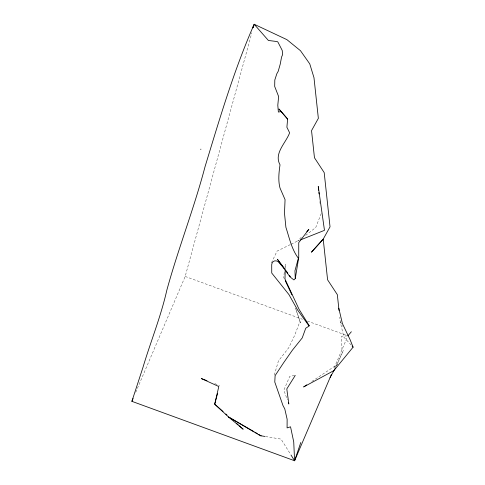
<?xml version="1.0" encoding="UTF-8"?>
<svg xmlns="http://www.w3.org/2000/svg" width="485" height="485" viewBox="0 0 485 485"><rect width="100%" height="100%" fill="white"/><g stroke="black" fill="none" stroke-linecap="round" stroke-linejoin="round"><path stroke-width="0.36" stroke-dasharray="2.42 1.82" d="M285.241 268.732L285.356 264.313L284.974 267.217M284.301 272.297L283.634 277.378L284.289 278.717M135.733 392.316L185.179 276.45L251.867 32.671M274.298 375.111L278.426 360.955L288.745 347.757L294.68 335.341L299.991 321.367L295.462 307.999L300.548 322.913L299.991 321.367M321.191 213.594L315.729 227.538L305.744 235.31M334.256 367.782L347.284 337.251M335.093 367.969L343.289 350.558L336.281 366.393M271.424 262.912L277.032 251.145L290.466 244.519M336.663 365.672L337.372 364.429L311.758 381.531M301.264 237.31L297.729 241.003L299.136 240.445M291.139 244.185L299.196 240.214M294.547 375.542L289.769 376.305L283.852 390.183L287.338 399.87M347.181 335.899L341.616 336.184L341.955 349.74M265.513 436.542L281.058 439.113L290.606 454.384M185.179 276.45L302.404 319.257M307.381 321.076L347.878 335.862M214.734 383.623L219.65 385.478M351.164 345.041L343.859 337.117L340.246 321.767L339.761 317.245M340.246 321.767L342.671 326.253M319.894 201.536L320.136 203.797"/><path stroke-width="0.73" d="M285.222 269.466L284.974 279.045L299.093 309.351L309.236 325.708M289.539 275.529L291.073 277.747L293.916 279.942L295.28 278.542L298.736 257.408L298.742 242.615L308.848 229.387L306.823 231.497M217.559 393.396L214.703 404.187L228.556 416.997L243.161 429.231L239.257 425.794M200.772 149.532L200.881 149.137M253.267 27.56L253.861 25.372M331.297 374.717L294.589 460.75L131.89 401.337L142.899 367.588C150.593 341.749 160.856 316.669 166.798 290.321C178.189 248.696 194.073 208.404 205.04 166.701C219.693 118.655 233.879 70.307 254.17 24.25L286.884 39.631L300.476 50.701L309.757 63.874L313.977 77.667L318.354 118.346L311.54 130.635L314.462 157.752L324.192 172.593L330.03 226.841L323.216 239.123L311.528 252.109L323.216 239.123L327.593 279.809L337.33 294.644L339.027 310.467M291.006 455.021L294.589 460.75L300.821 442.453M252.679 27.881L254.17 24.25L268.399 40.467L277.22 41.577L277.935 42.116L282.209 50.398L282.664 54.569L281.579 56.994L280.221 64.165L278.208 71.319L276.838 73.726L274.801 80.007L274.692 86.463L278.626 96.521L277.802 105.227L278.366 112.029L281.233 111.586L287.629 119.013L286.896 127.252L289.618 132.799C285.944 142.984 273.637 153.284 280.015 164.827C278.911 172.448 278.008 180.475 280.003 188.016L285.059 199.638L284.495 213.285L285.901 227.319C289.327 237.759 291.637 249.363 298.378 258.238L294.953 270.788L295.28 278.542M131.89 401.337L133.072 398.561M330.115 377.494L335.196 368.351M295.232 375.432L286.805 388.921L288.83 404.023L288.332 402.641M338.785 308.205L342.398 323.556L350.031 339.524L353.11 347.157L333.832 370.649L303.634 386.951L306.756 384.866M347.878 335.862L351.346 331.758M300.542 239.881L324.477 230.345L318.269 186.47L318.675 190.235M254.049 431.692L228.556 416.997L260.33 435.688L261.239 435.833M260.33 435.688L264.913 436.439M206.998 380.701L201.378 378.573L218.808 386.515L214.703 404.187L223.07 411.553M255.359 432.444L257.317 433.572M258.626 434.33L259.936 435.081M225.864 414.008L226.98 414.99M236.468 423.338L238.141 424.811M352.14 346.102L353.11 347.157M281.233 111.586L278.936 109.016L287.544 119.067M284.398 268.605L277.996 261.536C275.159 259.899 271.97 261.039 271.709 264.634L271.745 273.049L288.933 294.577L297.687 310.164L309.097 326.041L305.738 328.23L302.228 337.924L292.382 350.2L283.567 362.828L275.171 375.517L275.08 376.245L274.777 382.034L282.985 405.557L284.786 408.922L287.132 419.234L287.084 427.916L290.539 426.806L293.734 441.938L294.589 460.75M284.398 268.441L277.402 259.251L290.103 277.008M286.126 270.775L287.829 273.152M308.563 325.132L308.969 325.793M285.271 280.718L291.903 294.85M318.918 192.496L319.082 194.006"/></g></svg>
